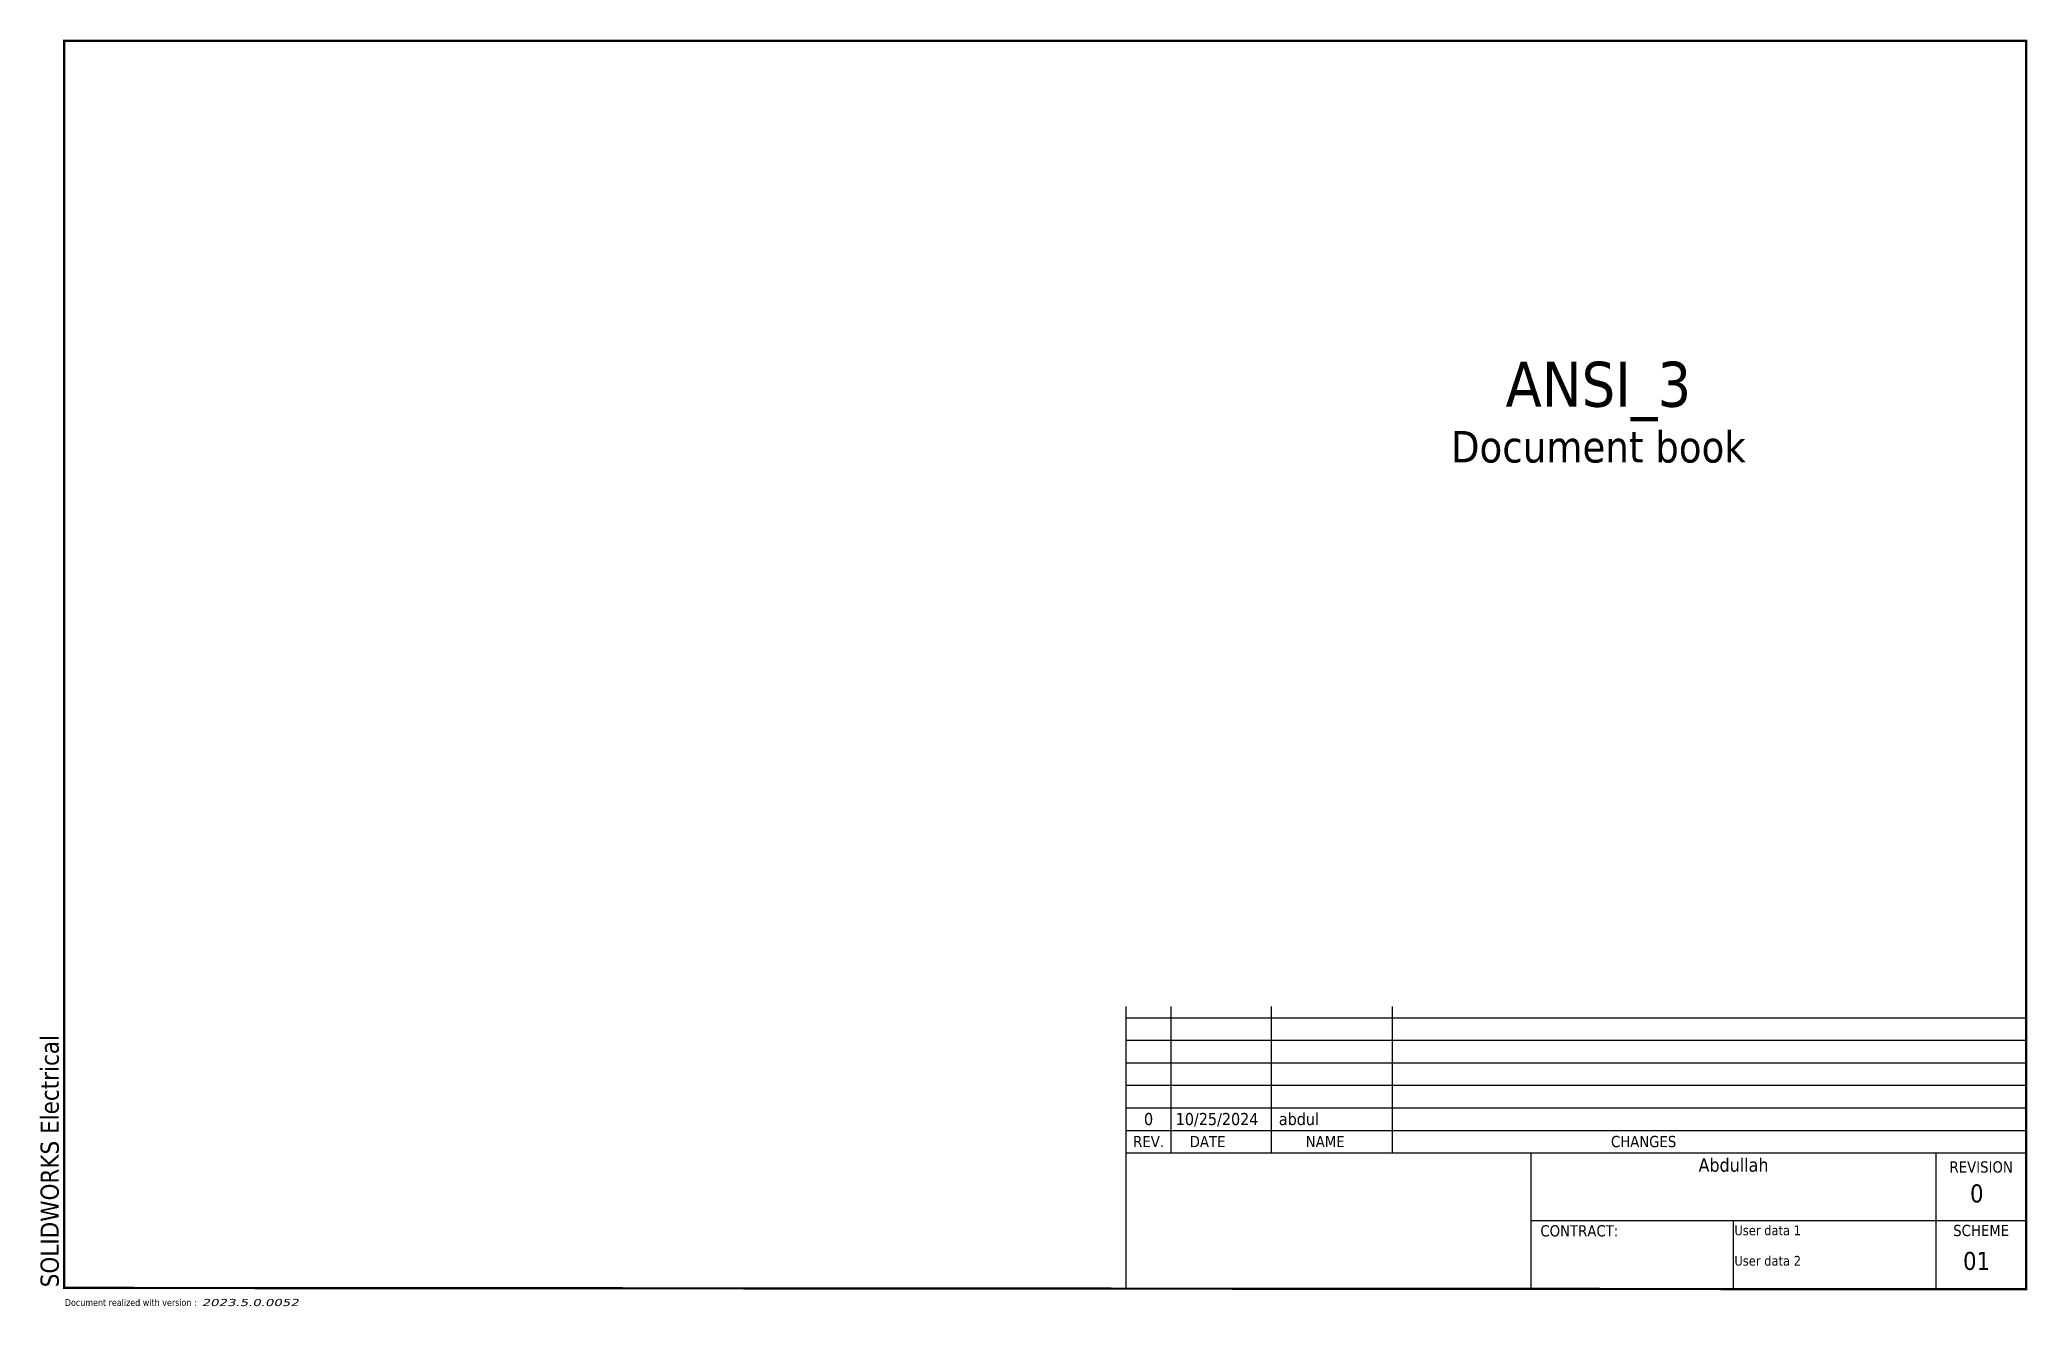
# Model space of a CAD drawing. Header units: inches. Extents: x 0.2 to 16.5, y 0.2 to 10.6.
import ezdxf
from ezdxf.enums import TextEntityAlignment as Align

# ---------------------------------------------------------------- set-up
doc = ezdxf.new("R2010")
doc.units = ezdxf.units.IN
doc.header["$LTSCALE"] = 0.5
doc.header["$MEASUREMENT"] = 0
doc.layers.add('TITLEBLOCK', color=7, linetype='Continuous')
doc.styles.add('TAHOMA_STANDARD', font='tahoma.ttf')

# ---------------------------------------------------------------- blocks, each defined once
blk = doc.blocks.new('TR_FDP_ANSI_B_COVER')
at = {"color": 7}
for p, q in [((9.1, 0.37), (9.1, 2.683)), ((9.47, 1.48), (9.47, 2.683)), ((10.296, 1.48), (10.296, 2.683)), ((11.291, 1.48), (11.291, 2.683)), ((9.1, 2.59), (16.5, 2.59)), ((9.1, 2.405), (16.5, 2.405)), ((9.1, 2.22), (16.5, 2.22)), ((9.1, 2.035), (16.5, 2.035)), ((9.1, 1.85), (16.5, 1.85)), ((9.1, 1.665), (16.5, 1.665)), ((9.1, 1.48), (16.5, 1.48)), ((12.43, 0.37), (12.43, 1.48)), ((15.76, 0.37), (15.76, 1.48)), ((12.43, 0.925), (16.5, 0.925)), ((14.095, 0.37), (14.095, 0.925))]:
    blk.add_line(p, q, dxfattribs=at)
at = {"color": 7, "const_width": 0.0185}
blk.add_lwpolyline([(0.37, 10.619), (16.5, 10.619), (16.5, 0.359), (0.37, 0.37)], close=True, dxfattribs=at)
at = {"color": 7, "style": 'TAHOMA_STANDARD'}
for s, p in [('REV.', (9.285, 1.573)), ('DATE', (9.77, 1.573)), ('NAME', (10.737, 1.573)), ('CHANGES', (13.355, 1.573)), ('REVISION', (16.13, 1.364)), ('SCHEME', (16.13, 0.842))]:
    blk.add_text(s, height=0.0925, dxfattribs=at).set_placement(p, align=Align.MIDDLE_CENTER)
blk.add_text('CONTRACT:', height=0.0925, dxfattribs=at).set_placement((12.506, 0.793))
blk.add_text('Document realized with version :', height=0.0555, dxfattribs=at).set_placement((0.375, 0.25), align=Align.MIDDLE_LEFT)
for tag, height, p in [('#PROJECT_TAG', 0.37, (12.983, 7.612)), ('#BUNDLE_TZ_0_L1', 0.259, (12.983, 7.154)), ('#PROJECT_CUSTOMER', 0.148, (10.768, 1.166)), ('#PROJECT_DWG_OFFICE', 0.111, (14.094, 1.325)), ('#PROJECT_DWG_OFFICE_ADDRESS_1', 0.0925, (14.094, 1.192)), ('#PROJECT_DWG_OFFICE_ADDRESS_2', 0.0925, (14.094, 1.067)), ('#PROJECT_CUSTOMER_ADDRESS_1', 0.111, (10.766, 0.869)), ('#PROJECT_DWG_OFFICE_ADDRESS_3', 0.0925, (14.094, 0.946)), ('#PROJECT_CUSTOMER_ADDRESS_2', 0.111, (10.766, 0.694)), ('#FOLIO_TAG', 0.148, (16.092, 0.518)), ('#PROJECT_CUSTOMER_ADDRESS_3', 0.111, (10.766, 0.523))]:
    blk.add_attdef(tag, text='', height=height, dxfattribs=at).set_placement(p, align=Align.CENTER)
at = {"style": 'TAHOMA_STANDARD'}
for tag, p in [('#BUN_REV_NO_-0', (9.285, 2.498)), ('#BUN_REV_NO_-1', (9.285, 2.312)), ('#BUN_REV_NO_-2', (9.285, 2.127)), ('#BUN_REV_NO_-3', (9.285, 1.942)), ('#BUN_REV_NO_-4', (9.285, 1.758))]:
    blk.add_attdef(tag, text='', height=0.1, dxfattribs=at).set_placement(p, align=Align.MIDDLE_CENTER)
for tag, p in [('#BUN_REV_CREATED_ON_-0', (9.508, 2.498)), ('#BUN_REV_CREATED_BY_-0', (10.356, 2.498)), ('#BUN_REV_NO_-0_TZ_0_L1', (11.38, 2.498)), ('#BUN_REV_CREATED_ON_-1', (9.508, 2.312)), ('#BUN_REV_CREATED_BY_-1', (10.356, 2.312)), ('#BUN_REV_NO_-1_TZ_0_L1', (11.383, 2.312)), ('#BUN_REV_CREATED_ON_-2', (9.508, 2.127)), ('#BUN_REV_CREATED_BY_-2', (10.356, 2.127)), ('#BUN_REV_NO_-2_TZ_0_L1', (11.384, 2.127)), ('#BUN_REV_CREATED_ON_-3', (9.508, 1.942)), ('#BUN_REV_CREATED_BY_-3', (10.356, 1.942)), ('#BUN_REV_NO_-3_TZ_0_L1', (11.382, 1.942)), ('#BUN_REV_CREATED_ON_-4', (9.508, 1.758)), ('#BUN_REV_CREATED_BY_-4', (10.356, 1.758)), ('#BUN_REV_NO_-4_TZ_0_L1', (11.381, 1.758))]:
    blk.add_attdef(tag, text='', height=0.1, dxfattribs=at).set_placement(p, align=Align.MIDDLE_LEFT)
at = {"color": 7, "style": 'TAHOMA_STANDARD'}
blk.add_attdef('#APP_NAME', text='', height=0.15, rotation=90, dxfattribs=at).set_placement((0.25, 0.375), align=Align.MIDDLE_LEFT)
blk.add_attdef('#REV_NO', text='', height=0.148, dxfattribs=at).set_placement((16.094, 1.147), align=Align.MIDDLE_CENTER)
for tag, p, height in [('##BUNDLE_TX_0_L1', (14.101, 0.803), 0.08), ('#PROJECT_CONTRACT_NUM', (12.505, 0.557), 0.111), ('#BUNDLE_TX_0', (14.151, 0.653), 0.111), ('##BUNDLE_TX_1_L1', (14.101, 0.553), 0.08), ('#BUNDLE_TX_1', (14.161, 0.42), 0.111)]:
    blk.add_attdef(tag, p, '', height=height, dxfattribs=at)
at = {"color": 7, "style": 'TAHOMA_STANDARD', "oblique": 15, "width": 1.56939}
blk.add_attdef('#ELVER', text='', height=0.0589, dxfattribs=at).set_placement((1.5, 0.25), align=Align.MIDDLE_LEFT)

msp = doc.modelspace()

# ---------------------------------------------------------------- block references
at = {"layer": 'TITLEBLOCK'}
msp.add_blockref('TR_FDP_ANSI_B_COVER', (0, 0), dxfattribs=at).add_auto_attribs({'#ELVER': '2023.5.0.0052', '#FOLIO_TAG': '01', '#REV_NO': '0', '#PROJECT_DWG_OFFICE': 'Abdullah', '#PROJECT_TAG': 'ANSI_3', '#BUNDLE_TZ_0_L1': 'Document book', '##BUNDLE_TX_0_L1': 'User data 1', '##BUNDLE_TX_1_L1': 'User data 2', '#BUN_REV_CREATED_BY_-4': 'abdul', '#BUN_REV_CREATED_ON_-4': '10/25/2024', '#BUN_REV_NO_-4': '0', '#APP_NAME': 'SOLIDWORKS Electrical'})

doc.saveas('drawing.dxf')
